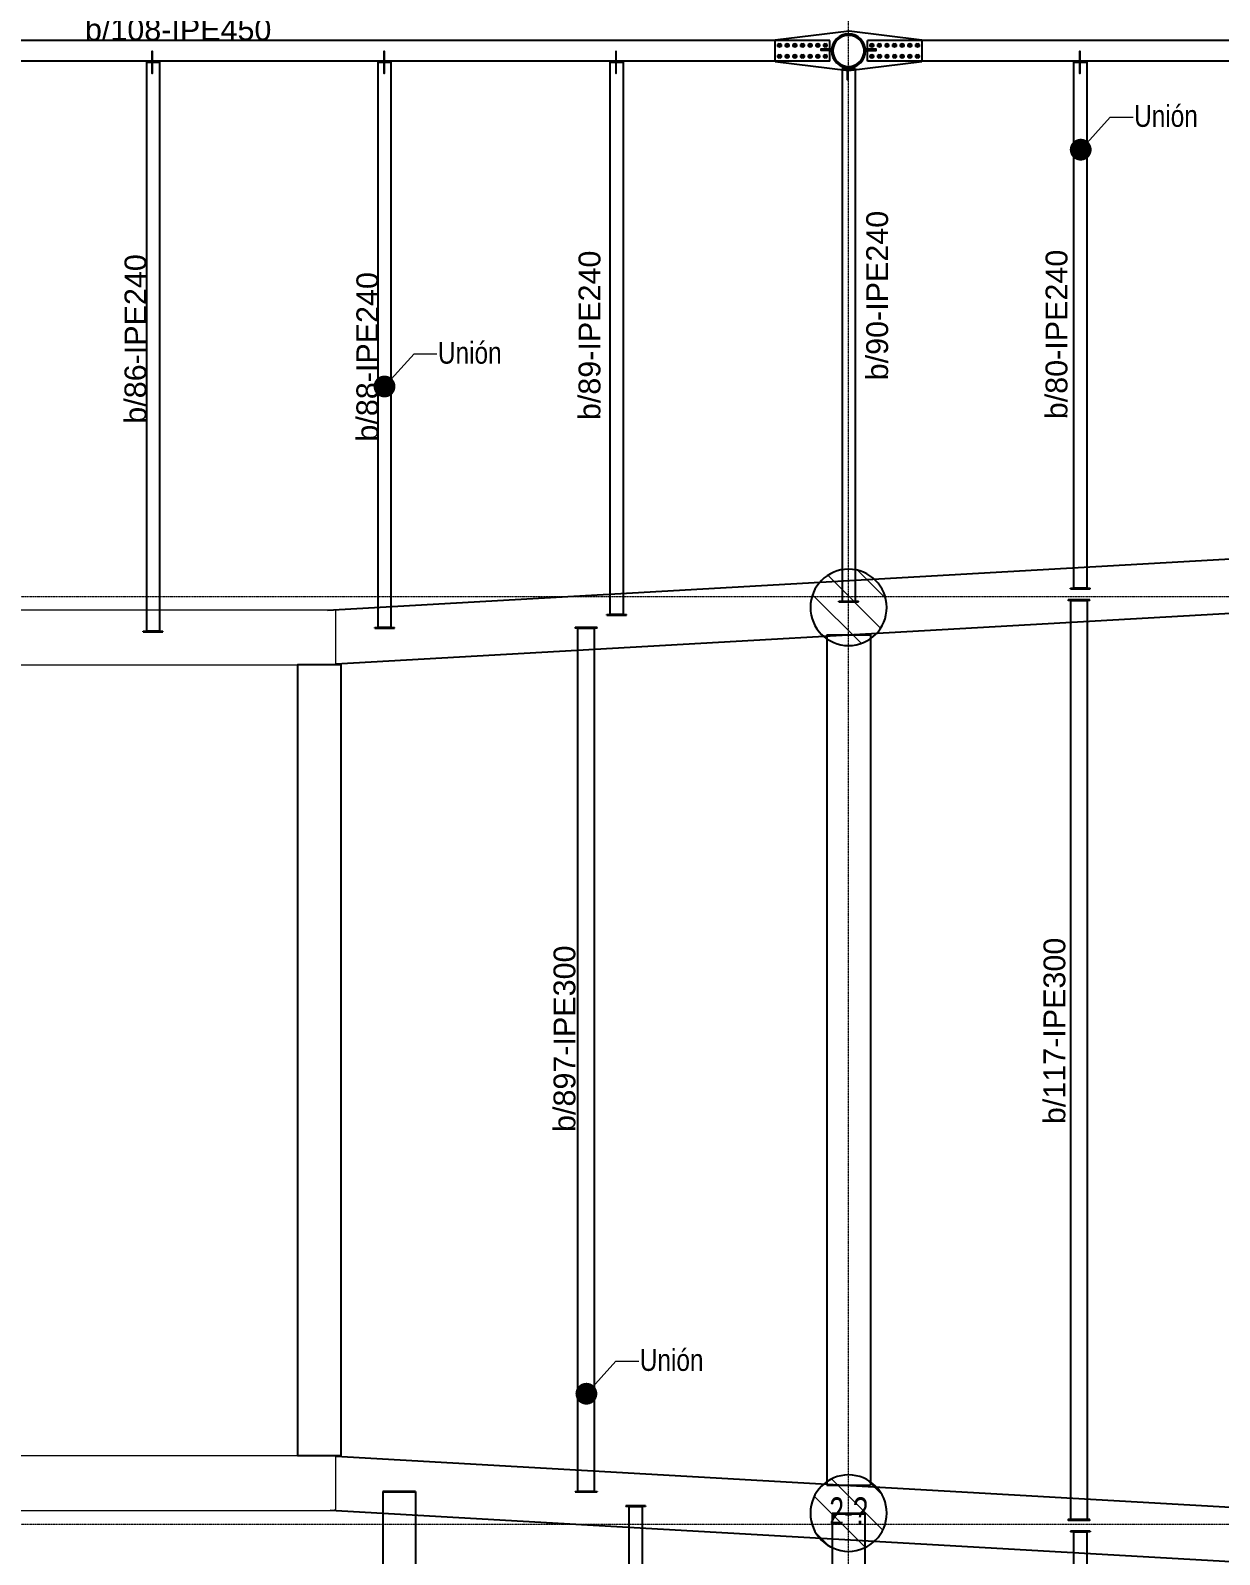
# Model space of a CAD drawing. Extents: x 7536 to 102814, y -9868 to 35131.
# Drawn here: x 56836 to 67732, y 14177 to 28142 of the extents above; entities that cross this region are included whole.
import ezdxf
from ezdxf.enums import TextEntityAlignment as Align

# ---------------------------------------------------------------- set-up
doc = ezdxf.new("R2010")
doc.units = 0
doc.header["$LTSCALE"] = 0.4
doc.linetypes.add('Grid Line', pattern=[3.33375, 1.905, -0.47625, 0.47625, -0.47625])
doc.layers.get('0').update_dxf_attribs({"color": 255})
for name, color, linetype, lineweight in [('E_COLUMNAS', 1, 'Continuous', 18), ('E_COLUMNAS-1', 1, 'Continuous', 25), ('E_COLUMNAS-3', 1, 'Continuous', 35), ('E_EJES-1', 8, 'Grid Line', 9), ('E_TEXTO', 3, 'Continuous', 9), ('E_VIGAS-1', 254, 'Continuous', 25), ('E_VIGAS-2', 5, 'Continuous', 25), ('I-WALL-1', 2, 'Continuous', 18)]:
    doc.layers.add(name, color=color, linetype=linetype, lineweight=lineweight)
doc.layers.add('P-PLATINA', color=6, linetype='Continuous')
doc.layers.add('VIGAS', color=8, linetype='Continuous')
doc.styles.add('CX', font='ARIALUNI.ttf', dxfattribs={"width": 0.8, "height": 300})
doc.styles.add('VERDANA', font='arial.ttf')

# ---------------------------------------------------------------- blocks, each defined once
blk = doc.blocks.new('EST_SCM_COLUMNA-SECCION-CIRCULAR - EST_SCM_COLUMNA-CONCRETO-CIRCULAR_Ø_70cm-2120796-_6_00m_N_E_-NIVEL-2 DOC')
at = {"layer": 'E_COLUMNAS'}
h = blk.add_hatch(dxfattribs=at)
h.set_pattern_fill('FP_23', color=256, style=0, pattern_type=2)
h.set_pattern_definition([(135, (31.662, -157.562), (-0.15909903, -0.15909903), [])])
h.paths.add_polyline_path([(0.032, -0.349), (0.096, -0.337), (0.156, -0.313), (0.211, -0.279), (0.259, -0.236), (0.298, -0.184), (0.326, -0.126), (0.344, -0.064), (0.35, 0), (0.344, 0.064), (0.326, 0.126), (0.298, 0.184), (0.259, 0.236), (0.211, 0.279), (0.156, 0.313), (0.096, 0.337), (0.032, 0.349), (-0.032, 0.349), (-0.096, 0.337), (-0.156, 0.313), (-0.211, 0.279), (-0.259, 0.236), (-0.298, 0.184), (-0.326, 0.126), (-0.344, 0.064), (-0.35, 0), (-0.344, -0.064), (-0.326, -0.126), (-0.298, -0.184), (-0.259, -0.236), (-0.211, -0.279), (-0.156, -0.313), (-0.096, -0.337), (-0.032, -0.349)])
at = {"layer": 'E_COLUMNAS-1'}
for start, end in [(360, 180), (180, 360)]:
    blk.add_arc((0, 0), 0.35, start, end, dxfattribs=at)
blk = doc.blocks.new('EST_SCM_COLUMNA-SECCION-CIRCULAR - EST_SCM_COLUMNA-CONCRETO-CIRCULAR_Ø_70cm-V20-_6_00m_N_E_-NIVEL-2 DOC')
at = {"layer": 'E_COLUMNAS'}
h = blk.add_hatch(dxfattribs=at)
h.set_pattern_fill('FP_24', color=256, style=0, pattern_type=2)
h.set_pattern_definition([(135, (31.662, -149.262), (-0.15909903, -0.15909903), [])])
h.paths.add_polyline_path([(0.032, -0.349), (0.096, -0.337), (0.156, -0.313), (0.211, -0.279), (0.259, -0.236), (0.298, -0.184), (0.326, -0.126), (0.344, -0.064), (0.35, 0), (0.344, 0.064), (0.326, 0.126), (0.298, 0.184), (0.259, 0.236), (0.211, 0.279), (0.156, 0.313), (0.096, 0.337), (0.032, 0.349), (-0.032, 0.349), (-0.096, 0.337), (-0.156, 0.313), (-0.211, 0.279), (-0.259, 0.236), (-0.298, 0.184), (-0.326, 0.126), (-0.344, 0.064), (-0.35, 0), (-0.344, -0.064), (-0.326, -0.126), (-0.298, -0.184), (-0.259, -0.236), (-0.211, -0.279), (-0.156, -0.313), (-0.096, -0.337), (-0.032, -0.349)])
at = {"layer": 'E_COLUMNAS-1'}
for start, end in [(360, 180), (180, 360)]:
    blk.add_arc((0, 0), 0.35, start, end, dxfattribs=at)
blk = doc.blocks.new('CX')
at = {"layer": 'E_TEXTO', "color": 3, "style": 'CX', "width": 0.7}
blk.add_attdef('CX', text='', height=200, dxfattribs=at).set_placement((0, 0), align=Align.MIDDLE_CENTER)

msp = doc.modelspace()

# ---------------------------------------------------------------- linework, layer by layer
at = {"color": 1, "linetype": 'Continuous'}
for centre, radius, start, end in [((63699.7, 28005.7), 11.5, 18.0268, 198.0268), ((63699.7, 28005.7), 11.5, 198.0268, 18.0268), ((63699.7, 28005.7), 10, 90.0268, 270.0268), ((63699.7, 28005.7), 10, 270.0268, 90.0268), ((63769.7, 28005.8), 11.5, 18.0268, 198.0268), ((63769.7, 28005.8), 11.5, 198.0268, 18.0268), ((63769.7, 28005.8), 10, 90.0268, 270.0268), ((63769.7, 28005.8), 10, 270.0268, 90.0268), ((63839.7, 28005.8), 11.5, 18.0268, 198.0268), ((63839.7, 28005.8), 11.5, 198.0268, 18.0268), ((63839.7, 28005.8), 10, 90.0268, 270.0268), ((63839.7, 28005.8), 10, 270.0268, 90.0268), ((63909.7, 28005.8), 11.5, 18.0268, 198.0268), ((63909.7, 28005.8), 11.5, 198.0268, 18.0268), ((63909.7, 28005.8), 10, 90.0268, 270.0268), ((63909.7, 28005.8), 10, 270.0268, 90.0268), ((63979.7, 28005.8), 11.5, 18.0268, 198.0268), ((63979.7, 28005.8), 11.5, 198.0268, 18.0268), ((63979.7, 28005.8), 10, 90.0268, 270.0268), ((63979.7, 28005.8), 10, 270.0268, 90.0268), ((64049.7, 28005.9), 11.5, 18.0268, 198.0268), ((64049.7, 28005.9), 11.5, 198.0268, 18.0268), ((64049.7, 28005.9), 10, 90.0268, 270.0268), ((64049.7, 28005.9), 10, 270.0268, 90.0268), ((64119.7, 28005.9), 11.5, 18.0268, 198.0268), ((64119.7, 28005.9), 11.5, 198.0268, 18.0268), ((64119.7, 28005.9), 10, 90.0268, 270.0268), ((64119.7, 28005.9), 10, 270.0268, 90.0268), ((64544.7, 28005.5), 11.5, 18.0268, 198.0268), ((64544.7, 28005.5), 11.5, 198.0268, 18.0268), ((64544.7, 28005.5), 10, 90.0268, 270.0268), ((64544.7, 28005.5), 10, 270.0268, 90.0268), ((64614.7, 28005.5), 11.5, 18.0268, 198.0268), ((64614.7, 28005.5), 11.5, 198.0268, 18.0268), ((64614.7, 28005.5), 10, 90.0268, 270.0268), ((64614.7, 28005.5), 10, 270.0268, 90.0268), ((64684.7, 28005.5), 11.5, 18.0268, 198.0268), ((64684.7, 28005.5), 11.5, 198.0268, 18.0268), ((64684.7, 28005.5), 10, 90.0268, 270.0268), ((64684.7, 28005.5), 10, 270.0268, 90.0268), ((64754.7, 28005.6), 11.5, 18.0268, 198.0268), ((64754.7, 28005.6), 11.5, 198.0268, 18.0268), ((64754.7, 28005.6), 10, 90.0268, 270.0268), ((64754.7, 28005.6), 10, 270.0268, 90.0268), ((64824.7, 28005.6), 11.5, 18.0268, 198.0268), ((64824.7, 28005.6), 11.5, 198.0268, 18.0268), ((64824.7, 28005.6), 10, 90.0268, 270.0268), ((64824.7, 28005.6), 10, 270.0268, 90.0268), ((64894.7, 28005.6), 11.5, 18.0268, 198.0268), ((64894.7, 28005.6), 11.5, 198.0268, 18.0268), ((64894.7, 28005.6), 10, 90.0268, 270.0268), ((64894.7, 28005.6), 10, 270.0268, 90.0268), ((64964.7, 28005.7), 11.5, 18.0268, 198.0268), ((64964.7, 28005.7), 11.5, 198.0268, 18.0268), ((64964.7, 28005.7), 10, 90.0268, 270.0268), ((64964.7, 28005.7), 10, 270.0268, 90.0268), ((63699.8, 27905.7), 11.5, 18.0268, 198.0268), ((63699.8, 27905.7), 11.5, 198.0268, 18.0268), ((63699.8, 27905.7), 10, 90.0268, 270.0268), ((63699.8, 27905.7), 10, 270.0268, 90.0268), ((63769.8, 27905.8), 11.5, 18.0268, 198.0268), ((63769.8, 27905.8), 11.5, 198.0268, 18.0268), ((63769.8, 27905.8), 10, 90.0268, 270.0268), ((63769.8, 27905.8), 10, 270.0268, 90.0268), ((63839.8, 27905.8), 11.5, 18.0268, 198.0268), ((63839.8, 27905.8), 11.5, 198.0268, 18.0268), ((63839.8, 27905.8), 10, 90.0268, 270.0268), ((63839.8, 27905.8), 10, 270.0268, 90.0268), ((63909.8, 27905.8), 11.5, 18.0268, 198.0268), ((63909.8, 27905.8), 11.5, 198.0268, 18.0268), ((63909.8, 27905.8), 10, 90.0268, 270.0268), ((63909.8, 27905.8), 10, 270.0268, 90.0268), ((63979.8, 27905.8), 11.5, 18.0268, 198.0268), ((63979.8, 27905.8), 11.5, 198.0268, 18.0268), ((63979.8, 27905.8), 10, 90.0268, 270.0268), ((63979.8, 27905.8), 10, 270.0268, 90.0268), ((64049.8, 27905.9), 11.5, 18.0268, 198.0268), ((64049.8, 27905.9), 11.5, 198.0268, 18.0268), ((64049.8, 27905.9), 10, 90.0268, 270.0268), ((64049.8, 27905.9), 10, 270.0268, 90.0268), ((64119.8, 27905.9), 11.5, 18.0268, 198.0268), ((64119.8, 27905.9), 11.5, 198.0268, 18.0268), ((64119.8, 27905.9), 10, 90.0268, 270.0268), ((64119.8, 27905.9), 10, 270.0268, 90.0268), ((64544.8, 27905.5), 11.5, 18.0268, 198.0268), ((64544.8, 27905.5), 11.5, 198.0268, 18.0268), ((64544.8, 27905.5), 10, 90.0268, 270.0268), ((64544.8, 27905.5), 10, 270.0268, 90.0268), ((64614.8, 27905.5), 11.5, 18.0268, 198.0268), ((64614.8, 27905.5), 11.5, 198.0268, 18.0268), ((64614.8, 27905.5), 10, 90.0268, 270.0268), ((64614.8, 27905.5), 10, 270.0268, 90.0268), ((64684.8, 27905.5), 11.5, 18.0268, 198.0268), ((64684.8, 27905.5), 11.5, 198.0268, 18.0268), ((64684.8, 27905.5), 10, 90.0268, 270.0268), ((64684.8, 27905.5), 10, 270.0268, 90.0268), ((64754.8, 27905.6), 11.5, 18.0268, 198.0268), ((64754.8, 27905.6), 11.5, 198.0268, 18.0268), ((64754.8, 27905.6), 10, 90.0268, 270.0268), ((64754.8, 27905.6), 10, 270.0268, 90.0268), ((64824.8, 27905.6), 11.5, 18.0268, 198.0268), ((64824.8, 27905.6), 11.5, 198.0268, 18.0268), ((64824.8, 27905.6), 10, 90.0268, 270.0268), ((64824.8, 27905.6), 10, 270.0268, 90.0268), ((64894.8, 27905.6), 11.5, 18.0268, 198.0268), ((64894.8, 27905.6), 11.5, 198.0268, 18.0268), ((64894.8, 27905.6), 10, 90.0268, 270.0268), ((64894.8, 27905.6), 10, 270.0268, 90.0268), ((64964.8, 27905.7), 11.5, 18.0268, 198.0268), ((64964.8, 27905.7), 11.5, 198.0268, 18.0268), ((64964.8, 27905.7), 10, 90.0268, 270.0268), ((64964.8, 27905.7), 10, 270.0268, 90.0268)]:
    msp.add_arc(centre, radius, start, end, dxfattribs=at)
at = {"layer": 'E_COLUMNAS-1'}
for radius, start, end in [(155, 78.75, 258.75), (155, 78.75, 258.75), (152.5, 11.25, 191.25), (142.5, 348.75, 168.75), (155, 258.75, 78.75), (155, 258.75, 78.75), (152.5, 191.25, 11.25), (142.5, 168.75, 348.75)]:
    msp.add_arc((64332.3, 27955.7), radius, start, end, dxfattribs=at)
at = {"layer": 'E_EJES-1'}
for p, q in [((64332.4, 3740.4), (64332.4, 34230.5)), ((8436, 22955.7), (101914.5, 22955.7)), ((8436, 14455.7), (101914.5, 14455.7))]:
    msp.add_line(p, q, dxfattribs=at)
at = {"layer": 'E_TEXTO', "color": 4}
for p, q in [((66460, 27050), (66730.6, 27348)), ((66730.6, 27348), (66940.3, 27348)), ((60080, 24880), (60350.6, 25178)), ((60350.6, 25178), (60560.3, 25178)), ((61930, 15650), (62200.6, 15948)), ((62200.6, 15948), (62410.3, 15948))]:
    msp.add_line(p, q, dxfattribs=at)
at = {"layer": 'E_TEXTO', "color": 4, "const_width": 100}
for points in [[(66410, 27050, 1), (66510, 27050, 1)], [(60030, 24880, 1), (60130, 24880, 1)], [(61880, 15650, 1), (61980, 15650, 1)]]:
    msp.add_lwpolyline(points, format="xyb", close=True, dxfattribs=at)
at = {"layer": 'E_VIGAS-1', "color": 30, "true_color": 0xf26722}
for p, q in [((64132.4, 22605.6), (64132.4, 14812.4)), ((64132.4, 22605.6), (64532.4, 22605.6)), ((64532.4, 22605.6), (64532.4, 14812.4)), ((59632.6, 15078.8), (72838.4, 14325.9)), ((64132.4, 14812.4), (64532.4, 14812.4))]:
    msp.add_line(p, q, dxfattribs=at)
msp.add_lwpolyline([(59682.5, 15084.1), (59682.6, 22330.8), (59282.6, 22330.8), (59282.5, 15084.1), (59682.6, 15084.1)], dxfattribs=at)
at = {"layer": 'E_VIGAS-2', "color": 30, "true_color": 0xf26722}
for p, q in [((59557, 22830.9), (72832.6, 23586.3)), ((72832.6, 23085.5), (59632.6, 22334.4)), ((72841.3, 13824.9), (59583.1, 14580.8))]:
    msp.add_line(p, q, dxfattribs=at)
at = {"layer": 'I-WALL-1', "color": 40, "true_color": 0xf8d731}
msp.add_lwpolyline([(56032.6, 15080.8), (56032.6, 22330.8), (59632.6, 22330.8), (59632.6, 22830.8), (52032.6, 22830.8), (52032.6, 22330.8), (55632.6, 22330.8), (55632.6, 15080.8), (52032.6, 15080.8), (52032.6, 14580.8), (59632.6, 14580.8), (59632.6, 15080.8)], close=True, dxfattribs=at)
at = {"layer": 'P-PLATINA'}
for p, q in [((57948.3, 27931), (57954.3, 27931)), ((60073.3, 27931), (60079.3, 27931)), ((62198.3, 27931), (62204.3, 27931)), ((66448.3, 27931), (66454.3, 27931))]:
    msp.add_line(p, q, dxfattribs=at)
for points in [[(57954.3, 27850.7), (57954.3, 27860.7), (57954.3, 27951), (57948.3, 27951), (57948.3, 27860.7), (57948.3, 27850.7), (57948.3, 27750.7), (57954.3, 27750.7)], [(60079.3, 27850.7), (60079.3, 27860.7), (60079.3, 27951), (60073.3, 27951), (60073.3, 27860.7), (60073.3, 27850.7), (60073.3, 27750.7), (60079.3, 27750.7)], [(62204.3, 27850.7), (62204.3, 27860.7), (62204.3, 27951), (62198.3, 27951), (62198.3, 27860.7), (62198.3, 27850.7), (62198.3, 27750.7), (62204.3, 27750.7)], [(64178.7, 27970.3), (64079.8, 27970.5), (64079.8, 27960.5), (64177.7, 27960.3), (64179.8, 27960.3), (64179.8, 27970.3)], [(64484.8, 27960.4), (64486.8, 27960.4), (64584.8, 27960.4), (64584.8, 27970.4), (64485.8, 27970.4), (64484.8, 27970.4)], [(66454.3, 27850.7), (66454.3, 27860.7), (66454.3, 27951), (66448.3, 27951), (66448.3, 27860.7), (66448.3, 27850.7), (66448.3, 27750.7), (66454.3, 27750.7)], [(64319.3, 27801.9), (64319.3, 27693.2), (64329.3, 27693.2), (64329.3, 27801), (64329.3, 27803.2), (64319.3, 27803.2)]]:
    msp.add_lwpolyline(points, close=True, dxfattribs=at)
at = {"layer": 'VIGAS'}
for p, q in [((63659.8, 28055.7), (64337, 28138.9)), ((63659.8, 28055.7), (64337, 28138.9)), ((64337, 28138.9), (65004.8, 28055.7)), ((64337, 28138.9), (65004.8, 28055.7)), ((63659.8, 28050.7), (56504.9, 28050.7)), ((63659.8, 27855.7), (63659.8, 28055.7)), ((63659.8, 27855.7), (63659.8, 28055.7)), ((64159.8, 28050.7), (63659.8, 28050.7)), ((63684.7, 28014.4), (63699.7, 28023)), ((63684.7, 27997.1), (63684.7, 28014.4)), ((63699.7, 27988.4), (63684.7, 27997.1)), ((63699.7, 28023), (63714.7, 28014.4)), ((63714.7, 27997.1), (63699.7, 27988.4)), ((63714.7, 28014.4), (63714.7, 27997.1)), ((63754.7, 28014.4), (63769.7, 28023.1)), ((63754.7, 27997.1), (63754.7, 28014.4)), ((63769.7, 27988.4), (63754.7, 27997.1)), ((63769.7, 28023.1), (63784.7, 28014.4)), ((63784.7, 27997.1), (63769.7, 27988.4)), ((63784.7, 28014.4), (63784.7, 27997.1)), ((63824.7, 28014.4), (63839.7, 28023.1)), ((63824.7, 27997.1), (63824.7, 28014.4)), ((63839.7, 27988.5), (63824.7, 27997.1)), ((63839.7, 28023.1), (63854.7, 28014.5)), ((63854.7, 27997.1), (63839.7, 27988.5)), ((63854.7, 28014.5), (63854.7, 27997.1)), ((63894.7, 28014.5), (63909.7, 28023.1)), ((63894.7, 27997.1), (63894.7, 28014.5)), ((63909.7, 27988.5), (63894.7, 27997.1)), ((63909.7, 28023.1), (63924.7, 28014.5)), ((63924.7, 27997.2), (63909.7, 27988.5)), ((63924.7, 28014.5), (63924.7, 27997.2)), ((63964.7, 28014.5), (63979.7, 28023.2)), ((63964.7, 27997.2), (63964.7, 28014.5)), ((63979.7, 27988.5), (63964.7, 27997.2)), ((63979.7, 28023.2), (63994.7, 28014.5)), ((63994.7, 27997.2), (63979.7, 27988.5)), ((63994.7, 28014.5), (63994.7, 27997.2)), ((64034.7, 28014.5), (64049.7, 28023.2)), ((64034.7, 27997.2), (64034.7, 28014.5)), ((64049.7, 27988.6), (64034.7, 27997.2)), ((64049.7, 28023.2), (64064.7, 28014.5)), ((64064.7, 27997.2), (64049.7, 27988.6)), ((64064.7, 28014.5), (64064.7, 27997.2)), ((64104.7, 28014.6), (64119.7, 28023.2)), ((64104.7, 27997.2), (64104.7, 28014.6)), ((64119.7, 27988.6), (64104.7, 27997.2)), ((64119.7, 28023.2), (64134.7, 28014.6)), ((64134.7, 27997.3), (64119.7, 27988.6)), ((64134.7, 28014.6), (64134.7, 27997.3)), ((64159.8, 27860.7), (64159.8, 28050.7)), ((65004.8, 28050.7), (64504.8, 28050.7)), ((64504.8, 27860.7), (64504.8, 28050.7)), ((64529.7, 28014.1), (64544.7, 28022.8)), ((64529.7, 27996.8), (64529.7, 28014.1)), ((64544.7, 27988.1), (64529.7, 27996.8)), ((64544.7, 28022.8), (64559.7, 28014.1)), ((64559.7, 27996.8), (64544.7, 27988.1)), ((64559.7, 28014.1), (64559.7, 27996.8)), ((64599.7, 28014.2), (64614.7, 28022.8)), ((64599.7, 27996.8), (64599.7, 28014.2)), ((64614.7, 27988.2), (64599.7, 27996.8)), ((64614.7, 28022.8), (64629.7, 28014.2)), ((64629.7, 27996.8), (64614.7, 27988.2)), ((64629.7, 28014.2), (64629.7, 27996.8)), ((64669.7, 28014.2), (64684.7, 28022.9)), ((64669.7, 27996.9), (64669.7, 28014.2)), ((64684.7, 27988.2), (64669.7, 27996.9)), ((64684.7, 28022.9), (64699.7, 28014.2)), ((64699.7, 27996.9), (64684.7, 27988.2)), ((64699.7, 28014.2), (64699.7, 27996.9)), ((64739.7, 28014.2), (64754.7, 28022.9)), ((64739.7, 27996.9), (64739.7, 28014.2)), ((64754.7, 27988.2), (64739.7, 27996.9)), ((64754.7, 28022.9), (64769.7, 28014.2)), ((64769.7, 27996.9), (64754.7, 27988.2)), ((64769.7, 28014.2), (64769.7, 27996.9)), ((64809.7, 28014.3), (64824.7, 28022.9)), ((64809.7, 27996.9), (64809.7, 28014.3)), ((64824.7, 27988.3), (64809.7, 27996.9)), ((64824.7, 28022.9), (64839.7, 28014.3)), ((64839.7, 27996.9), (64824.7, 27988.3)), ((64839.7, 28014.3), (64839.7, 27996.9)), ((64879.7, 28014.3), (64894.7, 28023)), ((64879.7, 27997), (64879.7, 28014.3)), ((64894.7, 27988.3), (64879.7, 27997)), ((64894.7, 28023), (64909.7, 28014.3)), ((64909.7, 27997), (64894.7, 27988.3)), ((64909.7, 28014.3), (64909.7, 27997)), ((64949.7, 28014.3), (64964.7, 28023)), ((64949.7, 27997), (64949.7, 28014.3)), ((64964.7, 27988.3), (64949.7, 27997)), ((64964.7, 28023), (64979.7, 28014.3)), ((64979.7, 27997), (64964.7, 27988.3)), ((64979.7, 28014.3), (64979.7, 27997)), ((65004.8, 28055.7), (65004.8, 27855.7)), ((65004.8, 28055.7), (65004.8, 27855.7)), ((72159.9, 28050.7), (65004.8, 28050.7)), ((63659.8, 27860.7), (56504.9, 27860.7)), ((57897.4, 27850.7), (58017.4, 27850.7)), ((57897.4, 27850.7), (57897.4, 22780.8)), ((58017.4, 27850.7), (58017.4, 22780.8)), ((60022.4, 27850.7), (60142.4, 27850.7)), ((60022.4, 22672.1), (60022.4, 27850.7)), ((60142.4, 22672.1), (60142.4, 27850.7)), ((62147.4, 27850.7), (62267.4, 27850.7)), ((62147.4, 22792), (62147.4, 27850.7)), ((62267.4, 27850.7), (62267.4, 22792)), ((64159.8, 27860.7), (63659.8, 27860.7)), ((64332.3, 27773.5), (63659.8, 27855.7)), ((64332.3, 27773.5), (63659.8, 27855.7)), ((63684.8, 27914.4), (63699.8, 27923)), ((63684.8, 27897.1), (63684.8, 27914.4)), ((63699.8, 27888.4), (63684.8, 27897.1)), ((63699.8, 27923), (63714.8, 27914.4)), ((63714.8, 27897.1), (63699.8, 27888.4)), ((63714.8, 27914.4), (63714.8, 27897.1)), ((63754.8, 27914.4), (63769.8, 27923.1)), ((63754.8, 27897.1), (63754.8, 27914.4)), ((63769.8, 27888.4), (63754.8, 27897.1)), ((63769.8, 27923.1), (63784.8, 27914.4)), ((63784.8, 27897.1), (63769.8, 27888.4)), ((63784.8, 27914.4), (63784.8, 27897.1)), ((63824.8, 27914.4), (63839.8, 27923.1)), ((63824.8, 27897.1), (63824.8, 27914.4)), ((63839.8, 27888.5), (63824.8, 27897.1)), ((63839.8, 27923.1), (63854.8, 27914.5)), ((63854.8, 27897.1), (63839.8, 27888.5)), ((63854.8, 27914.5), (63854.8, 27897.1)), ((63894.8, 27914.5), (63909.8, 27923.1)), ((63894.8, 27897.1), (63894.8, 27914.5)), ((63909.8, 27888.5), (63894.8, 27897.1)), ((63909.8, 27923.1), (63924.8, 27914.5)), ((63924.8, 27897.2), (63909.8, 27888.5)), ((63924.8, 27914.5), (63924.8, 27897.2)), ((63964.8, 27914.5), (63979.8, 27923.2)), ((63964.8, 27897.2), (63964.8, 27914.5)), ((63979.8, 27888.5), (63964.8, 27897.2)), ((63979.8, 27923.2), (63994.8, 27914.5)), ((63994.8, 27897.2), (63979.8, 27888.5)), ((63994.8, 27914.5), (63994.8, 27897.2)), ((64034.8, 27914.5), (64049.8, 27923.2)), ((64034.8, 27897.2), (64034.8, 27914.5)), ((64049.8, 27888.6), (64034.8, 27897.2)), ((64049.8, 27923.2), (64064.8, 27914.5)), ((64064.8, 27897.2), (64049.8, 27888.6)), ((64064.8, 27914.5), (64064.8, 27897.2)), ((64104.8, 27914.6), (64119.8, 27923.2)), ((64104.8, 27897.2), (64104.8, 27914.6)), ((64119.8, 27888.6), (64104.8, 27897.2)), ((64119.8, 27923.2), (64134.8, 27914.6)), ((64134.8, 27897.3), (64119.8, 27888.6)), ((64134.8, 27914.6), (64134.8, 27897.3)), ((64272.4, 27793.2), (64392.4, 27793.2)), ((64272.4, 27793.2), (64272.4, 27780.9)), ((65004.8, 27855.7), (64332.3, 27773.5)), ((65004.8, 27855.7), (64332.3, 27773.5)), ((64392.4, 27793.2), (64392.4, 27780.9)), ((65004.8, 27860.7), (64504.8, 27860.7)), ((64529.8, 27914.1), (64544.8, 27922.8)), ((64529.8, 27896.8), (64529.8, 27914.1)), ((64544.8, 27888.1), (64529.8, 27896.8)), ((64544.8, 27922.8), (64559.8, 27914.1)), ((64559.8, 27896.8), (64544.8, 27888.1)), ((64559.8, 27914.1), (64559.8, 27896.8)), ((64599.8, 27914.2), (64614.8, 27922.8)), ((64599.8, 27896.8), (64599.8, 27914.2)), ((64614.8, 27888.2), (64599.8, 27896.8)), ((64614.8, 27922.8), (64629.8, 27914.2)), ((64629.8, 27896.8), (64614.8, 27888.2)), ((64629.8, 27914.2), (64629.8, 27896.8)), ((64669.8, 27914.2), (64684.8, 27922.9)), ((64669.8, 27896.9), (64669.8, 27914.2)), ((64684.8, 27888.2), (64669.8, 27896.9)), ((64684.8, 27922.9), (64699.8, 27914.2)), ((64699.8, 27896.9), (64684.8, 27888.2)), ((64699.8, 27914.2), (64699.8, 27896.9)), ((64739.8, 27914.2), (64754.8, 27922.9)), ((64739.8, 27896.9), (64739.8, 27914.2)), ((64754.8, 27888.2), (64739.8, 27896.9)), ((64754.8, 27922.9), (64769.8, 27914.2)), ((64769.8, 27896.9), (64754.8, 27888.2)), ((64769.8, 27914.2), (64769.8, 27896.9)), ((64809.8, 27914.3), (64824.8, 27922.9)), ((64809.8, 27896.9), (64809.8, 27914.3)), ((64824.8, 27888.3), (64809.8, 27896.9)), ((64824.8, 27922.9), (64839.8, 27914.3)), ((64839.8, 27896.9), (64824.8, 27888.3)), ((64839.8, 27914.3), (64839.8, 27896.9)), ((64879.8, 27914.3), (64894.8, 27923)), ((64879.8, 27897), (64879.8, 27914.3)), ((64894.8, 27888.3), (64879.8, 27897)), ((64894.8, 27923), (64909.8, 27914.3)), ((64909.8, 27897), (64894.8, 27888.3)), ((64909.8, 27914.3), (64909.8, 27897)), ((64949.8, 27914.3), (64964.8, 27923)), ((64949.8, 27897), (64949.8, 27914.3)), ((64964.8, 27888.3), (64949.8, 27897)), ((64964.8, 27923), (64979.8, 27914.3)), ((64979.8, 27897), (64964.8, 27888.3)), ((64979.8, 27914.3), (64979.8, 27897)), ((72159.9, 27860.7), (65004.8, 27860.7)), ((66397.4, 27850.7), (66517.4, 27850.7)), ((66397.4, 23031.9), (66397.4, 27850.7)), ((66517.4, 27850.7), (66517.4, 23031.9)), ((64272.4, 27780.9), (64272.4, 22912)), ((64392.4, 27780.9), (64392.4, 22912)), ((64242.4, 22906), (64242.4, 22912)), ((64242.4, 22912), (64422.4, 22912)), ((64242.4, 22906), (64422.4, 22906)), ((64272.4, 22912), (64392.4, 22912)), ((64422.4, 22906), (64422.4, 22912)), ((66344.9, 22919.2), (66344.9, 22925.2)), ((66544.9, 22925.2), (66344.9, 22925.2)), ((66544.9, 22919.2), (66344.9, 22919.2)), ((66367.4, 23025.9), (66367.4, 23031.9)), ((66367.4, 23031.9), (66547.4, 23031.9)), ((66367.4, 23025.9), (66547.4, 23025.9)), ((66369.9, 14497.2), (66369.9, 22919.2)), ((66369.9, 22919.2), (66519.9, 22919.2)), ((66517.4, 23031.9), (66397.4, 23031.9)), ((66519.9, 22919.2), (66519.9, 14497.2)), ((66544.9, 22919.2), (66544.9, 22925.2)), ((66547.4, 23025.9), (66547.4, 23031.9)), ((57897.4, 22780.8), (57897.4, 22636.8)), ((58017.4, 22780.8), (58017.4, 22636.8)), ((62117.4, 22786), (62117.4, 22792)), ((62117.4, 22792), (62297.4, 22792)), ((62117.4, 22786), (62297.4, 22786)), ((62267.4, 22792), (62147.4, 22792)), ((62297.4, 22786), (62297.4, 22792)), ((57867.4, 22630.8), (57867.4, 22636.8)), ((57867.4, 22636.8), (58047.4, 22636.8)), ((57867.4, 22630.8), (58047.4, 22630.8)), ((58017.4, 22636.8), (57897.4, 22636.8)), ((58047.4, 22630.8), (58047.4, 22636.8)), ((59992.4, 22666.1), (59992.4, 22672.1)), ((59992.4, 22672.1), (60172.4, 22672.1)), ((59992.4, 22666.1), (60172.4, 22666.1)), ((60142.4, 22672.1), (60022.4, 22672.1)), ((60172.4, 22666.1), (60172.4, 22672.1)), ((61827.6, 22664.2), (61827.6, 22670.2)), ((62027.6, 22670.2), (61827.6, 22670.2)), ((62027.6, 22664.2), (61827.6, 22664.2)), ((61852.6, 14755.5), (61852.6, 22664.2)), ((61852.6, 22664.2), (62002.6, 22664.2)), ((62002.6, 22664.2), (62002.6, 14755.5)), ((62027.6, 22664.2), (62027.6, 22670.2)), ((60063.1, 14754.3), (60063.1, 11518.7)), ((60363.1, 14754.3), (60063.1, 14754.3)), ((60363.1, 14748.3), (60063.1, 14748.3)), ((60363.1, 14754.3), (60363.1, 7664)), ((61827.6, 14755.5), (62027.6, 14755.5)), ((61827.6, 14755.5), (61827.6, 14749.5)), ((61827.6, 14749.5), (62027.6, 14749.5)), ((62002.6, 14755.5), (61852.6, 14755.5)), ((62027.6, 14755.5), (62027.6, 14749.5)), ((59625.4, 14580.8), (59618.3, 14581.2)), ((62472.6, 14623.5), (62292.6, 14623.5)), ((62292.6, 14623.5), (62292.6, 14617.5)), ((62472.6, 14617.5), (62292.6, 14617.5)), ((62322.6, 14617.5), (62442.6, 14617.5)), ((62322.6, 7664), (62322.6, 14617.5)), ((62442.6, 14617.5), (62442.6, 7664)), ((62472.6, 14623.5), (62472.6, 14617.5)), ((64182.4, 14552), (64182.4, 7809.1)), ((64482.4, 14552), (64182.4, 14552)), ((64482.4, 14546), (64182.4, 14546)), ((64482.4, 14552), (64482.4, 7809)), ((66547.4, 14390.5), (66367.4, 14390.5)), ((66367.4, 14390.5), (66367.4, 14384.5)), ((66519.9, 14497.2), (66369.9, 14497.2)), ((66547.4, 14390.5), (66547.4, 14384.5)), ((66547.4, 14384.5), (66367.4, 14384.5)), ((66397.4, 14384.5), (66517.4, 14384.5)), ((66397.4, 7664), (66397.4, 14384.5)), ((66517.4, 14384.5), (66517.4, 7664))]:
    msp.add_line(p, q, dxfattribs=at)
msp.add_lwpolyline([(66544.9, 14497.2), (66344.9, 14497.2), (66344.9, 14491.2), (66544.9, 14491.2)], close=True, dxfattribs=at)

# ---------------------------------------------------------------- block references
at = {"layer": 'E_COLUMNAS-3', "xscale": 999.99999999998, "yscale": 999.99999999998, "zscale": 999.99999999998}
for name, p in [('EST_SCM_COLUMNA-SECCION-CIRCULAR - EST_SCM_COLUMNA-CONCRETO-CIRCULAR_Ø_70cm-2120796-_6_00m_N_E_-NIVEL-2 DOC', (64332.5, 22855.7)), ('EST_SCM_COLUMNA-SECCION-CIRCULAR - EST_SCM_COLUMNA-CONCRETO-CIRCULAR_Ø_70cm-V20-_6_00m_N_E_-NIVEL-2 DOC', (64332.5, 14555.7))]:
    msp.add_blockref(name, p, dxfattribs=at)
at = {"layer": 'E_TEXTO', "xscale": 1.25, "yscale": 1.25, "zscale": 1.25}
msp.add_blockref('CX', (64332.4, 14575.3), dxfattribs=at).add_auto_attribs({'CX': '2-?'})

# ---------------------------------------------------------------- texts
at = {"layer": 'E_TEXTO', "style": 'VERDANA'}
msp.add_text('b/108-IPE450', height=200, dxfattribs=at).set_placement((58189, 28050.7), align=Align.CENTER)
at = {"layer": 'E_TEXTO', "color": 4, "style": 'CX', "width": 0.8}
for p in [(66949.3, 27259.2), (60569.3, 25089.2), (62419.3, 15859.2)]:
    msp.add_text('Unión', height=200, dxfattribs=at).set_placement(p)
at = {"layer": 'E_TEXTO', "style": 'VERDANA'}
for s, p in [('b/90-IPE240', (64694.6, 25713.3)), ('b/80-IPE240', (66338.2, 25356.8)), ('b/86-IPE240', (57897.4, 25315.7)), ('b/89-IPE240', (62058.4, 25348.6)), ('b/88-IPE240', (60022.4, 25151.8)), ('b/897-IPE300', (61828.7, 18903.2)), ('b/117-IPE300', (66318.8, 18974.7))]:
    msp.add_text(s, height=200, rotation=90, dxfattribs=at).set_placement(p, align=Align.CENTER)

doc.saveas('drawing.dxf')
